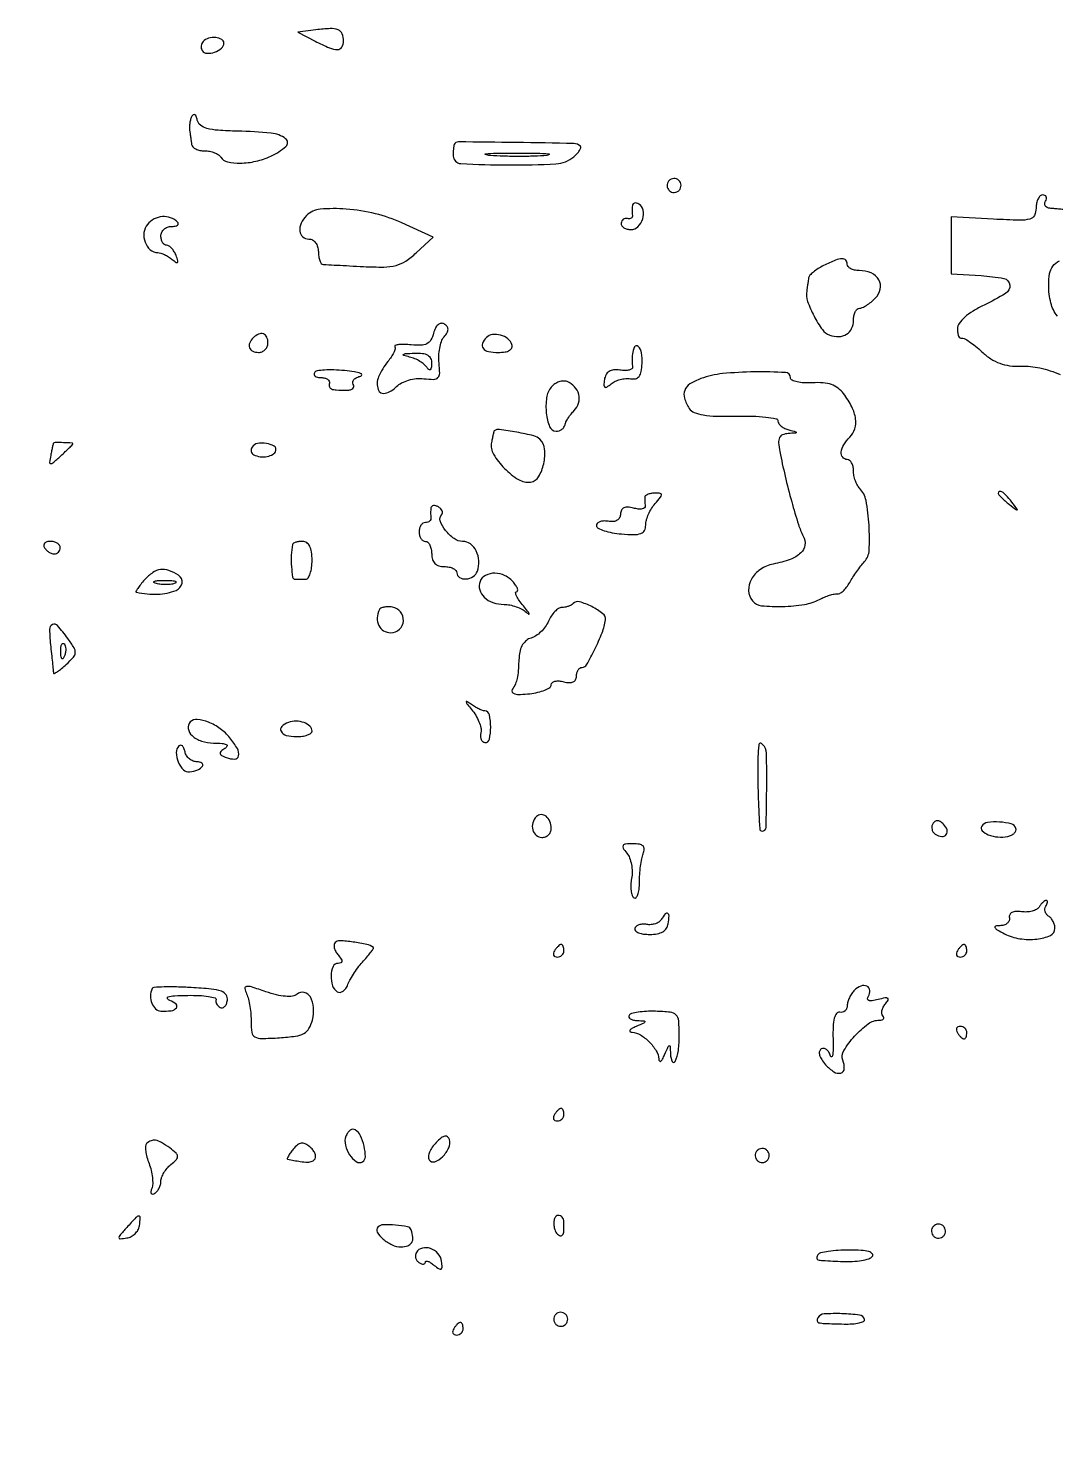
# Model space of a CAD drawing. Extents: x 0 to 5034, y 0 to 2560.
# Drawn here: x 2348.9 to 2512.1, y -0.1 to 224.5 of the extents above; entities that cross this region are included whole.
import ezdxf

# ---------------------------------------------------------------- set-up
doc = ezdxf.new("R2010")
doc.units = 0

msp = doc.modelspace()

# ---------------------------------------------------------------- linework, layer by layer
for points in [[(2033.325134, 261.316347, -0.000063), (2297.5, 260.550923, -0.001268)], [(2513.330449, 195.694598, 0.000075), (2512.556101, 195.763631, 0.000075), (2511.799862, 195.830821, 0.000143), (2511.190983, 195.88465, -0.085442), (2510.737853, 196.004398, -0.147893), (2510.448037, 196.259866, -0.165695), (2510.367402, 196.610174, -0.113334), (2510.5, 197, 0.082592), (2510.656512, 197.3821, 0.161196), (2510.6254, 197.70625, 0.182303), (2510.413961, 197.921712, 0.108972), (2510.059017, 198, 0.189917), (2509.654623, 197.84065, 0.088586), (2509.311086, 197.382464, 0.068403), (2509.078066, 196.702281, 0.048403), (2509, 195.897749, -0.118412), (2508.725305, 194.754102, -0.214625), (2507.989179, 194.163063, -0.070548), (2506.38855, 193.981725, -0.006022), (2502.25, 194.147749), (2495.5, 194.5), (2495.5, 190), (2495.5, 185.5), (2500.25, 185.195209, -0.031193), (2503.877801, 184.734032, -0.331274), (2504.825122, 183.701103, -0.288661), (2504.155977, 182.349302, -0.026925), (2500.732488, 180.5, 0.026309), (2498.979934, 179.556092, 0.044625), (2497.640355, 178.567357, 0.056356), (2496.774456, 177.605942, 0.156402), (2496.5, 176.75, 0.036842), (2496.548178, 176.097031, 0.068222), (2496.696647, 175.5875, 0.111216), (2496.914959, 175.29507, 0.272832), (2497.169436, 175.25, -0.217981), (2497.56591, 175.221469, -0.021959), (2498.396573, 174.71789, -0.024355), (2499.374396, 173.993492, -0.016973), (2500.406863, 173.087497, 0.042565), (2501.794971, 171.989773, 0.057855), (2503.218746, 171.269316, 0.057225), (2504.782014, 170.889166, 0.040472), (2506.588617, 170.81085, -0.064482), (2509.590426, 170.536297, -0.044941), (2512.834128, 169.497914, -0.045726)], [(2512.377061, 178.767809, -0.109709), (2511.344397, 180.848063, -0.060631), (2511, 183.67771, -0.041328), (2511.152631, 185.521115, -0.12326), (2511.654242, 186.673637, -0.104414), (2512.694601, 187.562327, -0.025108)]]:
    msp.add_lwpolyline(points, format="xyb")
for points in [[(2376.693853, 222.36052, 0.096382), (2376.487617, 222.054641, 0.077371), (2376.390517, 221.668938, 0.075821), (2376.414476, 221.264427, 0.085976), (2376.559212, 220.904194, 0.251406), (2377.292238, 220.479983, 0.092338), (2378.51342, 220.667218, 0.089221), (2379.616217, 221.290262, 0.223243), (2380, 222.106989, 0.274485), (2379.65045, 222.695752, 0.106073), (2378.704307, 222.975921, 0.086873), (2377.558862, 222.864723, 0.129546)], [(2394.624437, 224.207168), (2391.748875, 223.842923), (2394.488744, 222.421461, 0.017414), (2396.762747, 221.340459, 0.103683), (2398.04331, 221.077808, 0.261512), (2398.72853, 221.466412, 0.136675), (2399, 222.440983, 0.10118), (2398.7706, 223.563, 0.198498), (2398.130771, 224.190346, 0.107358), (2396.900281, 224.40125, 0.020465)], [(2374.911673, 210.5, 0.053933), (2374.71786, 210.026424, 0.031438), (2374.585079, 209.426562, 0.031115), (2374.526942, 208.801739, 0.045358), (2374.560134, 208.25, -0.001731), (2374.641957, 207.69846, -0.001195), (2374.730946, 207.073438, -0.001204), (2374.813631, 206.472027, -0.002466), (2374.875, 206, 0.172424), (2375.067258, 205.617586, 0.078327), (2375.533445, 205.29375, 0.063759), (2376.189114, 205.073958, 0.049064), (2376.940983, 205, -0.046881), (2377.729296, 204.925923, -0.046318), (2378.49335, 204.70625, -0.050262), (2379.123976, 204.383556, -0.111412), (2379.5, 204, 0.202926), (2380.567699, 203.242896, 0.059212), (2382.615307, 203.041368, 0.052269), (2385.070223, 203.348904, 0.049655), (2387.452947, 204.160515, 0.071813), (2389.850039, 205.700045, 0.478485), (2389.80574, 206.927743, 0.138191), (2387.506346, 207.813016, 0.017569), (2382.155734, 208.122278, -0.011515), (2379.084866, 208.262498, -0.050064), (2377.290992, 208.568034, -0.09932), (2376.262467, 209.086274, -0.179391), (2375.7749, 209.879621, 0.042143), (2375.614505, 210.436794, 0.146821), (2375.388576, 210.730264, 0.297789), (2375.143718, 210.741117, 0.13583)], [(2416.589249, 206, 0.065715), (2416.508666, 205.721396, 0.0167), (2416.453648, 205.252983, 0.016735), (2416.426402, 204.709123, 0.016233), (2416.435134, 204.159091, 0.385239), (2417.617665, 202.972705, 0.011493), (2425.220836, 202.755149, 0.015277), (2432.737312, 202.94258, 0.160672), (2435.562164, 204.051592, 0.030199), (2436.100065, 204.555826, 0.048967), (2436.48373, 205.050728, 0.065164), (2436.675215, 205.466652, 0.278565), (2436.61245, 205.720883, 0.193665), (2435.573099, 206.163753, 0.001568), (2426.468606, 206.31922, 0.001199), (2417.24691, 206.425659, 0.300358)], [(2431.280173, 204.269269, -0.014578), (2429.320819, 204.14967, -0.007799), (2426.895745, 204.110349, -0.007758), (2424.417397, 204.147278, -0.012009), (2422.280173, 204.263728, -0.052772), (2421.53509, 204.402311, -0.826233), (2421.547926, 204.530747, -0.018965), (2423.276628, 204.621056, -0.003413), (2426.5, 204.645045, -0.003584), (2429.731847, 204.623869, -0.016184), (2431.616676, 204.536946, -0.702197), (2431.652585, 204.406153, -0.131812)], [(2450.552786, 200.08541, 0.099038), (2450.401684, 199.679226, 0.097945), (2450.417584, 199.244476, 0.097945), (2450.597789, 198.848514, 0.099038), (2450.91459, 198.552786, 0.099038), (2451.320774, 198.401684, 0.097945), (2451.755524, 198.417584, 0.097945), (2452.151486, 198.597789, 0.099038), (2452.447214, 198.91459, 0.099038), (2452.598316, 199.320774, 0.097945), (2452.582416, 199.755524, 0.097945), (2452.402211, 200.151486, 0.099038), (2452.08541, 200.447214, 0.099038), (2451.679226, 200.598316, 0.097945), (2451.244476, 200.582416, 0.097945), (2450.848514, 200.402211, 0.099038)], [(2393.116667, 194.716667, 0.086077), (2392.261768, 193.502998, 0.137026), (2392.048844, 192.259472, 0.192683), (2392.520449, 191.361242, 0.178515), (2393.5, 191, -0.130775), (2394.075754, 190.846791, -0.10214), (2394.5625, 190.416667, -0.08892), (2394.888136, 189.769411, -0.072314), (2395, 189, 0.035613), (2395.054809, 188.23147, 0.052696), (2395.220313, 187.576989, 0.067402), (2395.462268, 187.120714, 0.229123), (2395.75, 186.964218, -0.001107), (2396.264133, 186.938548, -0.000055), (2397.94994, 186.850453, -0.000089), (2399.953239, 186.745187, -0.000064), (2402.185965, 186.62718, 0.015623), (2405.386475, 186.557751, 0.0614), (2407.339359, 186.817438, 0.081569), (2408.878477, 187.500386, 0.041841), (2410.545409, 188.804913), (2413.218887, 191.283901), (2408.269439, 193.558617, 0.048272), (2404.073615, 195.016129, 0.040419), (2399.416908, 195.753632, 0.040728), (2395.297138, 195.73248, 0.176513)], [(2444.881579, 196.309017, 0.022289), (2444.844744, 195.944741, 0.014052), (2444.83273, 195.517336, 0.014106), (2444.844631, 195.095576, 0.025051), (2444.881579, 194.75, -0.12901), (2444.854957, 194.484671, -0.162681), (2444.700839, 194.29375, -0.133789), (2444.435117, 194.210642, -0.077171), (2444.1, 194.25, 0.11039), (2443.749164, 194.267928, 0.119228), (2443.435, 194.132812, 0.113761), (2443.206961, 193.862485, 0.093907), (2443.1, 193.5, 0.168696), (2443.191038, 193.119049, 0.108012), (2443.515435, 192.79375, 0.084061), (2444.029171, 192.574199, 0.059104), (2444.654671, 192.5, 0.197179), (2445.770248, 192.957733, 0.123534), (2446.513587, 194.180419, 0.126021), (2446.583739, 195.590598, 0.206932), (2445.910933, 196.555046, 0.072163), (2445.553783, 196.710062, 0.125664), (2445.2328, 196.715008, 0.160215), (2444.999675, 196.571325, 0.139745)], [(2367.851677, 193.321282, 0.145951), (2367.296157, 192.017791, 0.116856), (2367.479128, 190.495805, 0.125247), (2368.304583, 189.293112, 0.179978), (2369.5, 188.837743, -0.076437), (2369.972944, 188.761228, -0.031243), (2370.580162, 188.521903, -0.030007), (2371.212071, 188.178409, -0.033719), (2371.772892, 187.77352, 0.017988), (2372.4062, 187.285294, 0.353457), (2372.635541, 187.298777, 0.292889), (2372.701311, 187.543323, 0.014826), (2372.415903, 188.358556, 0.0442), (2372.108853, 188.986565, 0.05126), (2371.708728, 189.517826, 0.058677), (2371.280616, 189.882557, 0.148172), (2370.893011, 190, -0.164455), (2370.552359, 190.115158, -0.095748), (2370.262322, 190.440625, -0.076852), (2370.066322, 190.926285, -0.057609), (2370, 191.5, -0.110331), (2370.127828, 192.072242, -0.09994), (2370.489583, 192.559375, -0.094932), (2371.030326, 192.886104, -0.088788), (2371.666667, 193, 0.040239), (2372.260011, 193.047829, 0.115697), (2372.639414, 193.204336, 0.251597), (2372.75193, 193.433608, 0.189381), (2372.637722, 193.695611, 0.112636), (2371.542351, 194.383989, 0.104073), (2370.223766, 194.5555, 0.100972), (2368.915319, 194.18022, 0.099702)], [(2475.25, 186.779505, 0.026227), (2474.379488, 186.30189, 0.032193), (2473.624219, 185.764269, 0.03386), (2473.066344, 185.243847, 0.152653), (2472.875, 184.847186, -0.000421), (2472.813834, 184.435037, -0.000178), (2472.731033, 183.881673, -0.000176), (2472.64216, 183.290582, -0.00023), (2472.560433, 182.75, 0.122663), (2472.714912, 181.104421, 0.036088), (2473.732899, 178.76129, 0.035043), (2475.054265, 176.615995, 0.154535), (2476.22896, 175.737654, 0.092127), (2477.667646, 175.517774, 0.132999), (2478.891956, 175.891835, 0.142223), (2479.705929, 176.806383, 0.111642), (2480, 178.106989, -0.047084), (2480.068377, 178.831505, -0.067061), (2480.272768, 179.443928, -0.087204), (2480.573905, 179.856938, -0.194088), (2480.928571, 180, 0.111643), (2481.391877, 180.104755, 0.030022), (2482.056122, 180.471747, 0.02885), (2482.780073, 180.991282, 0.026318), (2483.463089, 181.605946, 0.142374), (2484.258647, 183.053419, 0.190133), (2484.027779, 184.520577, 0.160505), (2482.786456, 185.610713, 0.100928), (2480.877555, 186, -0.05129), (2480.159146, 186.073889, -0.071223), (2479.551532, 186.29375, -0.091278), (2479.143082, 186.618307, -0.181272), (2479, 187, 0.175838), (2478.768663, 187.637473, 0.237651), (2478.214779, 187.876836, 0.083786), (2477.155992, 187.63349, 0.014071)], [(2413.299992, 176.039169, -0.066086), (2412.869104, 174.9842, -0.143148), (2412.243942, 174.381997, -0.11362), (2411.287732, 174.131653, -0.033588), (2409.76543, 174.188553, 0.017593), (2408.650343, 174.265984, 0.035654), (2407.771815, 174.233348, 0.05626), (2407.224111, 174.110404, 0.474047), (2407.14813, 173.903695, -0.205735), (2407.191896, 173.561723, -0.040179), (2406.968888, 172.967147, -0.036676), (2406.575724, 172.268313, -0.026741), (2406.043831, 171.552813, 0.073154), (2404.569273, 169.129714, 0.185229), (2404.499672, 167.102748, 0.397781), (2405.629305, 166.512306, 0.128156), (2407.419501, 167.562358, -0.07775), (2408.233739, 168.156293, -0.048052), (2409.336755, 168.595563, -0.046186), (2410.563176, 168.832264, -0.05374), (2411.750121, 168.82155, 0.027005), (2413.329207, 168.722876, 0.204285), (2414.003672, 169.003763, 0.199419), (2414.277206, 169.689633, 0.025624), (2414.171496, 171.302946, -0.040236), (2414.128975, 172.475762, -0.036372), (2414.270565, 173.681446, -0.038295), (2414.560453, 174.744739, -0.087726), (2414.970055, 175.463918, 0.040317), (2415.448814, 176.145814, 0.132282), (2415.593562, 176.671888, 0.174439), (2415.438189, 177.111213, 0.083162), (2414.98125, 177.511588, 0.173014), (2414.497391, 177.615193, 0.147959), (2414.020248, 177.398967, 0.099249), (2413.602798, 176.854004, 0.050053)], [(2384.666667, 175.333333, 0.091649), (2384.095775, 174.503522, 0.193059), (2384.066255, 173.735179, 0.206496), (2384.569797, 173.19498, 0.103678), (2385.5, 173, 0.099038), (2386.072457, 173.114514, 0.097945), (2386.559375, 173.440625, 0.097945), (2386.885486, 173.927543, 0.099038), (2387, 174.5, 0.103678), (2386.80502, 175.430203, 0.206496), (2386.264821, 175.933745, 0.193059), (2385.496478, 175.904225, 0.091649)], [(2421.701236, 175.367903, 0.097252), (2421.063501, 174.418517, 0.273852), (2421.168527, 173.656637, 0.179207), (2422.00442, 173.15038, 0.047514), (2423.583333, 173, 0.036689), (2424.64771, 173.078206, 0.094403), (2425.373133, 173.33069, 0.163078), (2425.729924, 173.733977, 0.182591), (2425.750467, 174.25, 0.150724), (2425.102725, 175.156149, 0.095696), (2423.931134, 175.736875, 0.098008), (2422.652882, 175.831607, 0.167537)], [(2444.881579, 172.75, 0.014713), (2444.846517, 172.211606, 0.011588), (2444.839254, 171.627305, 0.011757), (2444.857881, 171.083764, 0.028198), (2444.903786, 170.68338, -0.284401), (2444.788186, 170.396982, -0.098121), (2444.366153, 170.199649, -0.062297), (2443.697251, 170.120807, -0.034485), (2442.87607, 170.18338, 0.056706), (2441.897025, 170.21443, 0.11704), (2441.173001, 169.978823, 0.133672), (2440.692214, 169.470332, 0.085528), (2440.434156, 168.694193, 0.023544), (2440.341255, 167.79781, 0.270212), (2440.496155, 167.494094, 0.297465), (2440.821328, 167.496341, 0.026895), (2441.506104, 168.005066, -0.064967), (2442.147339, 168.409748, -0.044043), (2442.961192, 168.702403, -0.044051), (2443.813492, 168.847935, -0.065101), (2444.570142, 168.810873, 0.101636), (2445.375854, 168.829904, 0.175219), (2445.932853, 169.18937, 0.116744), (2446.273784, 169.956233, 0.033891), (2446.427353, 171.25, 0.054485), (2446.328828, 172.933052, 0.159608), (2445.795046, 173.94871, 0.492693), (2445.229545, 173.866017, 0.104268)], [(2412.984687, 171.25, -0.027028), (2412.940541, 170.547871, -0.194031), (2412.78089, 170.255726, -0.374523), (2412.547645, 170.262572, -0.062581), (2412.234687, 170.634318, 0.078969), (2411.811344, 171.105129, 0.035575), (2411.128314, 171.582211, 0.034086), (2410.319559, 171.99348, 0.039387), (2409.5, 172.268316, -0.012082), (2408.540397, 172.532853, -0.599795), (2408.509727, 172.686437, -0.157827), (2408.824996, 172.810277, -0.004766), (2410.25, 172.883999, -0.035092), (2411.549181, 172.847614, -0.110555), (2412.372195, 172.576364, -0.160284), (2412.827332, 172.051478, -0.101656)], [(2394.366229, 169.783555, 0.193766), (2394.315113, 169.48717, 0.184252), (2394.48218, 169.230169, 0.108211), (2394.877778, 169.056167, 0.04974), (2395.440983, 169, -0.05711), (2396.019265, 168.933733, -0.093804), (2396.468601, 168.735625, -0.131107), (2396.719809, 168.442032, -0.181447), (2396.75, 168.1, 0.14051), (2396.754607, 167.541271, 0.231539), (2397.067442, 167.200372, 0.082899), (2397.845366, 167.036335, 0.0106), (2399.559017, 167, 0.060173), (2400.114845, 167.067134, 0.128661), (2400.492265, 167.271518, 0.191448), (2400.634699, 167.573874, 0.155102), (2400.546774, 167.924318, -0.183588), (2400.472955, 168.307236, -0.141451), (2400.660981, 168.692804, -0.097981), (2401.105003, 169.023879, -0.056433), (2401.737757, 169.242462, 0.375569), (2401.882723, 169.440292, 0.298717), (2401.711945, 169.657316, 0.042146), (2400.731934, 169.896401, 0.011961), (2399.175246, 170.101699, 0.017835), (2397.483308, 170.222941, 0.025488), (2395.978637, 170.200226, 0.023567), (2394.787434, 170.064822, 0.217567)], [(2432.000856, 167.501031, 0.138961), (2431.25056, 165.805319, 0.061833), (2431.208874, 163.340273, 0.0675), (2431.738801, 161.187803, 0.30786), (2432.75, 160.5, 0.076101), (2433.241061, 160.575176, 0.076878), (2433.685268, 160.79375, 0.082859), (2434.015736, 161.118107, 0.113656), (2434.178571, 161.5, -0.071531), (2434.334871, 161.972399, -0.02667), (2434.680376, 162.581938, -0.025774), (2435.133428, 163.21583, -0.02834), (2435.636082, 163.778939, 0.126633), (2436.338108, 164.96762, 0.132095), (2436.363783, 166.327469, 0.127503), (2435.698623, 167.55252, 0.113819), (2434.495794, 168.36324, 0.105354), (2433.894293, 168.458135, 0.069932), (2433.206209, 168.323591, 0.065813), (2432.539624, 167.989861, 0.070734)], [(2455.75, 168.837719, 0.053917), (2454.0223, 167.986229, 0.16025), (2453.19514, 166.978613, 0.171506), (2453.15768, 165.724239, 0.063737), (2453.91566, 164.102225, 0.15956), (2454.689711, 163.463518, 0.053137), (2456.125136, 163.070484, 0.035159), (2458.271466, 162.875068, 0.012003), (2461.400347, 162.886014, -0.013373), (2463.954055, 162.887954, -0.022877), (2466.079431, 162.735235, -0.019501), (2467.693177, 162.480644, -0.358053), (2468, 162.107113, 0.155594), (2468.127959, 161.705872, 0.068221), (2468.514062, 161.294446, 0.058065), (2469.080525, 160.935418, 0.048362), (2469.75, 160.689326, -0.002993), (2470.844803, 160.396212, -0.393238), (2470.912011, 160.287543, -0.337597), (2470.807718, 160.195294, -0.002714), (2469.636501, 160.116001, 0.077588), (2468.739083, 159.918114, 0.19301), (2468.257343, 159.466411, 0.129055), (2468.111166, 158.661032, 0.028091), (2468.300397, 157.25, 0.011111), (2469.132752, 153.377158, 0.0092), (2470.186026, 149.291779, 0.008118), (2471.25306, 145.675946, 0.046626), (2472.023431, 143.835278, -0.157727), (2472.278642, 142.405896, -0.173321), (2471.631626, 141.161341, -0.102084), (2469.959521, 140.148367, -0.03597), (2467.243268, 139.398654, 0.099994), (2465.201714, 138.543379, 0.116163), (2463.779479, 136.996556, 0.13734), (2463.336966, 135.181987, 0.16616), (2463.956234, 133.552036, 0.198363), (2465.389448, 132.793537, 0.029481), (2468.724606, 132.672848, 0.03344), (2472.207191, 132.985824, 0.083925), (2474.616673, 133.79485, -0.023411), (2475.403088, 134.169492, -0.024585), (2476.208508, 134.462227, -0.025205), (2476.924415, 134.644306, -0.091996), (2477.391014, 134.651388, 0.175888), (2477.809979, 134.727591, 0.051657), (2478.346057, 135.119565, 0.044932), (2478.900992, 135.719541, 0.035322), (2479.391014, 136.457768, -0.014765), (2479.904158, 137.304358, -0.010259), (2480.531004, 138.230598, -0.010357), (2481.169936, 139.095608, -0.020958), (2481.714531, 139.743728, 0.174288), (2482.485917, 141.590751, 0.028106), (2482.463382, 145.552771, 0.028933), (2481.988387, 149.500848, 0.153134), (2480.991757, 151.408243, -0.072418), (2480.611522, 151.918072, -0.038742), (2480.291329, 152.637421, -0.037585), (2480.073014, 153.438057, -0.047804), (2480, 154.2, 0.053595), (2479.925973, 154.888633, 0.073362), (2479.70625, 155.47125, 0.093122), (2479.381591, 155.862375, 0.17482), (2479, 156, -0.229305), (2478.27979, 156.348626, -0.198626), (2478.048296, 157.162813, -0.109119), (2478.455484, 158.341932, -0.058946), (2479.410981, 159.553838, 0.122573), (2480.205776, 160.875353, 0.110225), (2480.330437, 162.470837, 0.082883), (2479.738624, 164.33778, 0.041212), (2478.427457, 166.453765, 0.071015), (2477.558182, 167.334392, 0.078932), (2476.506348, 167.898886, 0.066417), (2475.183474, 168.170326, 0.03426), (2473.490761, 168.172439, -0.02788), (2472.153042, 168.157055, -0.045034), (2471.025411, 168.309359, -0.057753), (2470.237757, 168.587661, -0.286412), (2470, 168.968674, 0.400635), (2469.19777, 169.809171, 0.013943), (2464.259103, 169.901512, 0.022505), (2459.205024, 169.627351, 0.062828)], [(2422.923489, 160.557309, 0.176604), (2422.885998, 160.499875, 0.001599), (2422.769427, 159.99175, 0.005208), (2422.642512, 159.401795, 0.003311), (2422.506465, 158.712478, 0.182605), (2422.834984, 156.832427, 0.06119), (2424.565417, 154.586373, 0.061055), (2426.799366, 152.815931, 0.174421), (2428.712478, 152.422476, 0.225618), (2429.982072, 153.265825, 0.081931), (2430.798873, 155.327841, 0.078317), (2430.931567, 157.639284, 0.173312), (2430.186031, 159.213969, 0.138451), (2429.215961, 159.756898, 0.013049), (2426.520643, 160.328558, 0.010968), (2423.769967, 160.775187, 0.198006)], [(2352.923489, 158.583333, 0.130461), (2352.885122, 158.510226, 0.00159), (2352.767321, 157.985041, 0.004607), (2352.638083, 157.373478, 0.002982), (2352.499294, 156.663615, 0.013514), (2352.316474, 155.531399, 0.435721), (2352.475838, 155.337824, 0.196426), (2352.82028, 155.454927, 0.004983), (2354.075805, 156.568603, 0.004762), (2354.813321, 157.248934, 0.007405), (2355.434768, 157.850836, 0.002905), (2355.953522, 158.374433, 0.196196), (2356, 158.488321, 0.400826), (2355.882633, 158.611205, 0.003762), (2354.519567, 158.66357, 0.004798), (2353.175168, 158.692179, 0.213072)], [(2384.487659, 157.980032, 0.086456), (2384.347192, 157.629461, 0.102024), (2384.345313, 157.272696, 0.11056), (2384.481778, 156.965717, 0.11748), (2384.733688, 156.754232, 0.085984), (2385.764165, 156.443417, 0.076224), (2386.8851, 156.477903, 0.087776), (2387.803236, 156.82141, 0.194412), (2388.25, 157.404671, 0.34024), (2387.96037, 158.116771, 0.094491), (2386.74709, 158.546191, 0.079865), (2385.313066, 158.535234, 0.215807)], [(2446.881579, 150.083333, 0.040226), (2446.847228, 149.798154, 0.017154), (2446.845241, 149.41351, 0.016843), (2446.871188, 149.00104, 0.021231), (2446.924169, 148.622231, -0.27467), (2446.817158, 148.333301, -0.125488), (2446.437872, 148.159213, -0.072311), (2445.814494, 148.136598, -0.036934), (2445.04259, 148.278612, 0.045566), (2444.137069, 148.429122, 0.126406), (2443.50667, 148.315814, 0.177224), (2443.135181, 147.948223, 0.110412), (2443, 147.343522, -0.120696), (2442.858609, 146.766324, -0.139925), (2442.470656, 146.356922, -0.112522), (2441.849668, 146.157904, -0.061267), (2441.045448, 146.187142, 0.047931), (2440.303314, 146.233907, 0.080123), (2439.690777, 146.114348, 0.117366), (2439.300897, 145.855369, 0.212666), (2439.178494, 145.5, 0.25589), (2439.450436, 145.09244, 0.039594), (2440.376277, 144.69858, 0.035915), (2441.64522, 144.372846, 0.023976), (2443.133046, 144.176016, 0.016842), (2445.164428, 144.074553, 0.092371), (2446.242482, 144.257384, 0.188681), (2446.795331, 144.747371, 0.11871), (2447, 145.597275, -0.068135), (2447.10796, 146.385844, -0.035916), (2447.441846, 147.318088, -0.034939), (2447.928392, 148.240082, -0.045067), (2448.504156, 149.004593, 0.010067), (2449.365161, 149.995374, 0.175597), (2449.508313, 150.39042, 0.375958), (2449.313369, 150.613037, 0.033101), (2448.504156, 150.666667, 0.036581), (2447.919636, 150.623844, 0.049757), (2447.40706, 150.495313, 0.060048), (2447.032598, 150.307414, 0.198935)], [(2503, 150.622445, 0.184603), (2503.08115, 150.410139, 0.013803), (2503.514062, 149.952641, 0.017649), (2504.079598, 149.425681, 0.012436), (2504.75, 148.872445, 0.001576), (2505.879507, 147.99236, 0.377591), (2506, 148, 0.377591), (2506.00764, 148.120493, 0.001576), (2505.127555, 149.25, 0.017685), (2504.23668, 150.306759, 0.065617), (2503.573889, 150.869516, 0.241985), (2503.193395, 150.90695, 0.307699)], [(2412.881579, 148.309017, 0.022289), (2412.844744, 147.944741, 0.014052), (2412.83273, 147.517336, 0.014106), (2412.844631, 147.095576, 0.025051), (2412.881579, 146.75, -0.137085), (2412.848335, 146.464378, -0.119953), (2412.671464, 146.220313, -0.101574), (2412.373191, 146.056406, -0.075146), (2412, 146, 0.148195), (2411.618646, 145.884432, 0.098894), (2411.29375, 145.559375, 0.082425), (2411.074694, 145.073457, 0.064853), (2411, 144.5, 0.064853), (2411.074694, 143.926543, 0.082425), (2411.29375, 143.440625, 0.098894), (2411.618646, 143.115568, 0.148195), (2412, 143, -0.191087), (2412.381882, 142.848523, -0.088204), (2412.70625, 142.4125, -0.068025), (2412.926307, 141.765418, -0.048028), (2413, 141, 0.072254), (2413.126841, 140.126841, 0.124864), (2413.5, 139.5, 0.124864), (2414.126841, 139.126841, 0.072254), (2415, 139, -0.048028), (2415.765418, 138.926307, -0.068025), (2416.4125, 138.70625, -0.088204), (2416.848523, 138.381882, -0.191087), (2417, 138, 0.265283), (2417.419604, 137.264798, 0.153753), (2418.439918, 137.02758, 0.121969), (2419.591962, 137.408613, 0.172705), (2420.25391, 138.25, 0.093729), (2420.483257, 139.9056, 0.102277), (2420.07711, 141.475848, 0.118722), (2419.150642, 142.590897, 0.16168), (2417.918552, 143, -0.156661), (2416.551339, 143.439157, -0.072276), (2415.189663, 144.748723, -0.080651), (2414.370339, 146.249738, -0.288663), (2414.601715, 147.268382, 0.179254), (2414.718693, 147.523005, 0.125247), (2414.663685, 147.837272, 0.091429), (2414.43546, 148.167438, 0.057575), (2414.066531, 148.458881, 0.060135), (2413.649533, 148.651869, 0.110226), (2413.278507, 148.686759, 0.158351), (2413.013694, 148.562123, 0.169459)], [(2351.5, 142, 0.06081), (2351.806203, 141.617485, 0.051032), (2352.2129, 141.29375, 0.053229), (2352.653442, 141.073302, 0.089642), (2353.059017, 141, 0.105429), (2353.418051, 141.076556, 0.099231), (2353.723586, 141.29375, 0.096318), (2353.928382, 141.618268, 0.092995), (2354, 142, 0.153634), (2353.879982, 142.381379, 0.097988), (2353.542039, 142.70625, 0.080552), (2353.037096, 142.925455, 0.062283), (2352.440983, 143, 0.066118), (2351.889346, 142.926733, 0.138808), (2351.521475, 142.70625, 0.191142), (2351.392057, 142.379648, 0.139169)], [(2390.9, 142.5, 0.039004), (2390.699774, 140.831419, 0.028522), (2390.72884, 138.964854, 0.021413), (2390.918949, 137.325066, 0.36859), (2391.3, 137), (2392.088125, 137), (2393, 137, 0.254951), (2393.384262, 137.209557, 0.06271), (2393.70625, 137.88125, 0.048861), (2393.927234, 138.850749, 0.031626), (2394, 140, 0.033607), (2393.911037, 141.322075, 0.082504), (2393.625, 142.25, 0.12651), (2393.148955, 142.797909, 0.152103), (2392.5, 143, 0.031399), (2391.918283, 142.963434, 0.044362), (2391.41125, 142.853125, 0.052531), (2391.039753, 142.692609, 0.218528)], [(2367.41114, 136.901811, 0.013027), (2366.779538, 136.166259, 0.024385), (2366.314568, 135.534792, 0.026153), (2366.030443, 135.053896, 0.499869), (2366.095012, 134.918758, 0.05617), (2369.523373, 134.624042, 0.089799), (2372.392701, 135.222385, 0.253843), (2373.344511, 136.378188, 0.310516), (2372.798558, 137.632852, 0.053584), (2371.229547, 138.393, 0.120315), (2369.9221, 138.530271, 0.121083), (2368.703884, 138.049534, 0.054648)], [(2420.685134, 136.621855, 0.162239), (2420.626877, 135.320383, 0.134402), (2421.348549, 134.127688, 0.108695), (2422.736149, 133.290418, 0.081775), (2424.5, 133, -0.050232), (2425.408297, 132.908519, -0.035053), (2426.401268, 132.632812, -0.035461), (2427.325789, 132.229, -0.059547), (2428.023466, 131.75, 0.039767), (2428.405028, 131.46525, 0.744315), (2428.476994, 131.528125, 0.060007), (2428.22973, 131.934275, 0.007227), (2427.568479, 132.75, -0.019229), (2426.901676, 133.614169, -0.040935), (2426.470191, 134.339063, -0.075366), (2426.317442, 134.824867, -0.460131), (2426.467457, 135, 0.326309), (2426.649751, 135.133145, 0.154009), (2426.650832, 135.440625, 0.068547), (2426.424056, 135.923608, 0.029225), (2426, 136.5, 0.106316), (2424.662864, 137.551184, 0.10829), (2423.020718, 137.950716, 0.127564), (2421.560746, 137.607588, 0.181917)], [(2372.269032, 136.344063, -0.06278), (2371.671085, 136.185595, -0.030339), (2370.880008, 136.127736, -0.029507), (2370.036634, 136.167106, -0.037336), (2369.269032, 136.307009, -0.087174), (2368.883358, 136.48334, -0.597527), (2368.900903, 136.643467, -0.080377), (2369.431793, 136.764444, -0.012823), (2370.5, 136.805051, -0.014395), (2371.580113, 136.787295, -0.052471), (2372.257153, 136.684921, -0.333666), (2372.386009, 136.52287, -0.31318)], [(2404.689105, 132.160933, 0.098701), (2404.351069, 130.851868, 0.129543), (2404.597405, 129.647237, 0.144708), (2405.372331, 128.810026, 0.134959), (2406.5, 128.5, 0.191455), (2407.879002, 129.048126, 0.190181), (2408.510328, 130.395225, 0.187739), (2408.054643, 131.823826, 0.18847), (2406.753971, 132.565604, 0.037204), (2406.062215, 132.615048, 0.047663), (2405.427179, 132.55244, 0.05567), (2404.93331, 132.397093, 0.178187)], [(2435.465977, 133.132644, -0.073313), (2435.139514, 132.890068, -0.038661), (2434.676464, 132.685839, -0.037443), (2434.159774, 132.546588, -0.047135), (2433.666667, 132.5, 0.146655), (2433.150869, 132.345386, 0.054329), (2432.560524, 131.857143, 0.047943), (2431.993151, 131.148907, 0.041517), (2431.539374, 130.311551, -0.053475), (2431.039584, 129.439614, -0.043875), (2430.335303, 128.628505, -0.04561), (2429.544697, 127.99318, -0.082686), (2428.789374, 127.655171, 0.105767), (2428.048444, 127.282035, 0.083873), (2427.45182, 126.610188, 0.07322), (2427.04885, 125.689667, 0.054628), (2426.875, 124.59362, -0.00612), (2426.742985, 122.410539, -0.033222), (2426.578692, 121.236701, -0.054233), (2426.298235, 120.372605, -0.036504), (2425.804833, 119.45899, 0.294812), (2425.806916, 119.060821, 0.193499), (2426.195328, 118.789404, 0.067429), (2427.117092, 118.703447, 0.018639), (2428.570146, 118.818396, 0.027325), (2429.884049, 119.045092, 0.041012), (2430.99248, 119.397062, 0.04824), (2431.776342, 119.810998, 0.252292), (2432, 120.226037, -0.221757), (2432.159253, 120.56745, -0.1156), (2432.5875, 120.783756, -0.077694), (2433.233922, 120.837181, -0.045823), (2434, 120.710251, 0.047946), (2434.863891, 120.570873, 0.120594), (2435.487449, 120.681695, 0.169691), (2435.861786, 121.031896, 0.121219), (2436, 121.59362, -0.060592), (2436.065414, 122.131427, -0.079258), (2436.258112, 122.586876, -0.09727), (2436.543548, 122.891817, -0.157405), (2436.87868, 123, 0.269574), (2437.610343, 123.425388, 0.014509), (2438.917425, 125.884658, 0.022512), (2440.070615, 128.505655, 0.055643), (2440.606226, 130.532899, 0.271485), (2440.208238, 131.520551, 0.04736), (2438.440212, 132.636163, 0.047369), (2436.49455, 133.398838, 0.27254)], [(2352.490192, 126.25, 0.000368), (2352.64555, 124.783858, 0.000525), (2352.785786, 123.482597, 0.000285), (2352.906221, 122.38181, 0.007944), (2352.942384, 122.095012, 0.523538), (2353.069436, 122.031291, 0.024065), (2353.558316, 122.329576, 0.022824), (2354.202674, 122.810933, 0.012081), (2354.958266, 123.462232, 0.025434), (2356.088066, 124.594345, 0.169847), (2356.39125, 125.31741, 0.153657), (2356.193478, 126.110525, 0.019749), (2355.208266, 127.585794, 0.021891), (2353.589712, 129.620113, 0.340218), (2352.76959, 129.785579, 0.294024), (2352.303891, 129.012332, 0.018749)], [(2354.683114, 124.8125, -0.054073), (2354.461564, 124.395823, -0.470617), (2354.279315, 124.37858, -0.168741), (2354.137993, 124.670344, -0.018894), (2354.078947, 125.416667, -0.028489), (2354.089945, 126.112848, -0.077125), (2354.200665, 126.592839, -0.208169), (2354.385309, 126.77538, -0.296942), (2354.604167, 126.729167, -0.126455), (2354.797407, 126.402231, -0.060344), (2354.876576, 125.916927, -0.05415), (2354.839148, 125.359369, -0.051402)], [(2419.316333, 116.330729, -0.039806), (2419.987932, 115.400656, -0.039411), (2420.506195, 114.372885, -0.042288), (2420.810558, 113.401852, -0.106093), (2420.816333, 112.663539, 0.059171), (2420.765753, 112.072493, 0.086387), (2420.871985, 111.562029, 0.11251), (2421.113093, 111.210814, 0.170677), (2421.45, 111.065577, 0.36896), (2422.165524, 111.596106, 0.056524), (2422.381612, 113.501458, 0.054195), (2422.169607, 115.45166, 0.32722), (2421.45, 116.085037, -0.070933), (2420.983311, 116.194754, -0.023416), (2420.338437, 116.48224, -0.022784), (2419.644034, 116.872248, -0.023962), (2419, 117.317804, 0.044801), (2418.565767, 117.59222, 0.667737), (2418.466969, 117.50842, 0.088924), (2418.675308, 117.115477, 0.010018)], [(2374.660508, 114.327175, 0.243404), (2374.325884, 113.274858, 0.168056), (2374.939942, 112.157867, 0.106207), (2376.442536, 111.290481, 0.076911), (2378.356989, 110.984687, -0.015181), (2379.714658, 110.936835, -0.094915), (2380.384093, 110.762435, -0.414269), (2380.48362, 110.482137, -0.141309), (2380.166154, 110.123851, 0.032626), (2379.525235, 109.656348, 0.262141), (2379.400494, 109.327558, 0.239924), (2379.614019, 109.029144, 0.028099), (2380.384129, 108.682837, 0.093386), (2381.73077, 108.437544, 0.360101), (2382.335549, 108.944204, 0.179253), (2382.134258, 110.099, 0.038355), (2380.958796, 111.802558, 0.065792), (2379.426847, 113.25494, 0.061607), (2377.537126, 114.297851, 0.071203), (2375.775967, 114.727094, 0.224223)], [(2390.25, 114.269359, 0.108795), (2389.198921, 113.621517, 0.338387), (2389.082945, 112.849521, 0.205422), (2389.909153, 112.205486, 0.064317), (2391.5, 112, 0.033947), (2392.457587, 112.065089, 0.051882), (2393.265625, 112.262322, 0.06743), (2393.821956, 112.550354, 0.244294), (2394, 112.893011, 0.210241), (2393.665985, 113.652264, 0.097847), (2392.728054, 114.223237, 0.082195), (2391.473051, 114.461659, 0.090078)], [(2372.858762, 110.531807, 0.204112), (2372.437581, 109.4704, 0.091856), (2372.753383, 107.975076, 0.096094), (2373.566832, 106.741398, 0.23995), (2374.561092, 106.406087, 0.054451), (2375.856455, 106.743095, 0.143639), (2376.612883, 107.316516, 0.442157), (2376.520356, 107.78303, 0.136431), (2375.739991, 108, -0.093978), (2375.106961, 108.120042, -0.07957), (2374.519716, 108.466978, -0.079062), (2374.067079, 108.982455, -0.090782), (2373.823324, 109.589711, 0.045837), (2373.653638, 110.153688, 0.103697), (2373.406613, 110.522208, 0.188527), (2373.128776, 110.639982, 0.207556)], [(2464.944444, 110.666667, 0.020294), (2464.782971, 106.874776, 0.010651), (2464.874205, 102.154661, 0.003208), (2465.098988, 97.380126, 0.39864), (2465.5, 97, 0.406096), (2466.101295, 97.584811, 0.004924), (2466.208105, 103.536152, 0.006535), (2466.179013, 109.385426, 0.194227), (2465.611111, 110.722222, 0.060589), (2465.372735, 110.908902, 0.157913), (2465.163194, 110.957986, 0.229655), (2465.015079, 110.870281, 0.126049)], [(2429.63948, 99.306147, 0.128822), (2429.066992, 98.327196, 0.132661), (2429.05672, 97.20489, 0.15216), (2429.59764, 96.335619, 0.179946), (2430.5, 96, 0.095012), (2431.072549, 96.109789, 0.096907), (2431.559375, 96.423289, 0.098834), (2431.885271, 96.891133, 0.103216), (2432, 97.440983, 0.098073), (2431.782775, 98.537796, 0.128462), (2431.169706, 99.350022, 0.172865), (2430.37668, 99.618432, 0.194761)], [(2492.596556, 98.156231, 0.105525), (2492.439393, 97.716563, 0.099247), (2492.470283, 97.240657, 0.096292), (2492.684746, 96.801911, 0.09291), (2493.050219, 96.468963, 0.116221), (2494.032006, 96.141241, 0.258096), (2494.731074, 96.448742, 0.251496), (2494.853466, 97.214666, 0.113251), (2494.296201, 98.103799, 0.053431), (2493.785686, 98.515485, 0.136091), (2493.335356, 98.655459, 0.169261), (2492.940704, 98.531428, 0.094625)], [(2500.363513, 97.779159, 0.34446), (2500.442226, 97.065739, 0.106659), (2501.404931, 96.428193, 0.071893), (2502.933375, 96.072123, 0.072648), (2504.494408, 96.165426, 0.058017), (2505.088329, 96.362671, 0.083593), (2505.543388, 96.676236, 0.108476), (2505.792296, 97.05241, 0.172119), (2505.802821, 97.434527, 0.253484), (2505.062747, 98.139236, 0.050328), (2503.195101, 98.448009, 0.050234), (2501.281226, 98.376955, 0.223549)], [(2443.995231, 93.505746, -0.082694), (2444.435599, 92.7502, -0.044242), (2444.729018, 91.707356, -0.042479), (2444.84521, 90.560185, -0.051274), (2444.751785, 89.481879, 0.034495), (2444.630368, 88.474262, 0.043794), (2444.664622, 87.538139, 0.050012), (2444.833805, 86.795696, 0.175065), (2445.134109, 86.417116, 0.352029), (2445.462628, 86.457858, 0.107842), (2445.745645, 86.913727, 0.05754), (2445.9387, 87.754179, 0.027716), (2446, 88.859196, -0.017731), (2446.044548, 90.115062, -0.015363), (2446.178303, 91.426514, -0.015629), (2446.373238, 92.607272, -0.04291), (2446.606989, 93.418213, 0.07994), (2446.761426, 94.154085, 0.214557), (2446.569672, 94.64069, 0.155503), (2446.012027, 94.91988, 0.03893), (2444.984544, 95, 0.019945), (2443.793366, 94.952464, 0.230509), (2443.401763, 94.721502, 0.29773), (2443.399314, 94.318448, 0.030022)], [(2509.470427, 84.95215, -0.131885), (2509.066328, 84.571928, -0.058014), (2508.37814, 84.299599, -0.051751), (2507.536227, 84.16589, -0.047794), (2506.66141, 84.20215, 0.045534), (2505.789718, 84.24222, 0.104652), (2505.157064, 84.07824, 0.16428), (2504.813078, 83.73259, 0.16516), (2504.75, 83.25, -0.144347), (2504.707284, 82.773026, -0.124196), (2504.4125, 82.362857, -0.101807), (2503.900138, 82.08455, -0.071687), (2503.25, 81.985258, 0.049427), (2502.555724, 81.910547, 0.512068), (2502.456707, 81.687811, 0.133189), (2502.8162, 81.333753, 0.010686), (2504, 80.699905, 0.079507), (2506.413079, 79.922828, 0.064911), (2509.128294, 79.859768, 0.07861), (2511.276586, 80.438894, 0.295851), (2512, 81.554482, 0.067614), (2511.92469, 82.108848, 0.052356), (2511.701458, 82.676527, 0.05344), (2511.372633, 83.171851, 0.081275), (2510.983688, 83.510081, -0.090427), (2510.639411, 83.820631, -0.095498), (2510.434921, 84.22714, -0.099685), (2510.401101, 84.665803, -0.108373), (2510.542705, 85.069098, 0.037551), (2510.728036, 85.426387, 0.080849), (2510.802156, 85.726548, 0.154521), (2510.757652, 85.920217, 0.265568), (2510.618034, 86, 0.145242), (2510.382008, 85.929961, 0.040787), (2510.074674, 85.692194, 0.037465), (2509.755104, 85.353198, 0.031871)], [(2449.470427, 82.95215, -0.110101), (2449.099741, 82.572075, -0.064619), (2448.525015, 82.294786, -0.059818), (2447.844951, 82.156239, -0.062407), (2447.16141, 82.185764, 0.054669), (2446.507373, 82.224128, 0.069654), (2445.914602, 82.110299, 0.084868), (2445.47092, 81.868989, 0.161814), (2445.25, 81.533614, 0.284469), (2445.357375, 81.177251, 0.088866), (2445.855403, 80.874249, 0.058837), (2446.659635, 80.667377, 0.033571), (2447.662009, 80.6, 0.045528), (2448.829029, 80.706484, 0.086843), (2449.709418, 81.033086, 0.110841), (2450.288273, 81.571557, 0.114247), (2450.573525, 82.3, 0.022669), (2450.697389, 83.529577, 0.279975), (2450.484753, 83.927365, 0.37446), (2450.106653, 83.857518, 0.029498)], [(2397.657134, 79.323801, 0.175857), (2397.495895, 78.978843, 0.08114), (2397.532457, 78.477739, 0.065297), (2397.752274, 77.902779, 0.049327), (2398.131121, 77.342009, -0.023048), (2398.625263, 76.687439, -0.152929), (2398.743602, 76.300836, -0.318136), (2398.583144, 76.077254, -0.083263), (2398.122445, 76, 0.298819), (2397.340641, 75.486952, 0.096219), (2397.026697, 74.066075, 0.083156), (2397.253027, 72.463724, 0.179639), (2398.007063, 71.495635, 0.173638), (2398.445069, 71.402402, 0.119851), (2398.921708, 71.588747, 0.089962), (2399.367129, 72.038907, 0.059043), (2399.706574, 72.686618, -0.037665), (2400.09828, 73.518523, -0.017637), (2400.721407, 74.533442, -0.017362), (2401.452879, 75.556708, -0.02329), (2402.188951, 76.427227, 0.010688), (2402.858083, 77.179301, 0.017966), (2403.382753, 77.841821, 0.012371), (2403.76448, 78.389, 0.395069), (2403.73944, 78.53655, 0.110411), (2402.678139, 79.023623, 0.020406), (2400.544909, 79.388761, 0.016091), (2398.384404, 79.59798, 0.215693)], [(2432.5, 78, 0.082592), (2432.343488, 77.6179, 0.161196), (2432.3746, 77.29375, 0.182303), (2432.586039, 77.078288, 0.108972), (2432.940983, 77, 0.093332), (2433.345238, 77.076123, 0.09642), (2433.688914, 77.29375, 0.099167), (2433.918938, 77.618444, 0.105053), (2434, 78, 0.042167), (2433.967655, 78.382849, 0.061769), (2433.870461, 78.70625, 0.081139), (2433.727648, 78.92554, 0.210953), (2433.559017, 79, 0.151918), (2433.34829, 78.934461, 0.038439), (2433.066025, 78.70625, 0.035638), (2432.768994, 78.382774, 0.029505)], [(2496.5, 78, 0.082592), (2496.343488, 77.6179, 0.161196), (2496.3746, 77.29375, 0.182303), (2496.586039, 77.078288, 0.108972), (2496.940983, 77, 0.093332), (2497.345238, 77.076123, 0.09642), (2497.688914, 77.29375, 0.099167), (2497.918938, 77.618444, 0.105053), (2498, 78, 0.042167), (2497.967655, 78.382849, 0.061769), (2497.870461, 78.70625, 0.081139), (2497.727648, 78.92554, 0.210953), (2497.559017, 79, 0.151918), (2497.34829, 78.934461, 0.038439), (2497.066025, 78.70625, 0.035638), (2496.768994, 78.382774, 0.029505)], [(2368.58746, 72, 0.099813), (2368.338999, 70.838994, 0.097587), (2368.556397, 69.662355, 0.113054), (2369.160995, 68.783177, 0.176812), (2370, 68.435134, 0.040373), (2371.630262, 68.496272, 0.187751), (2372.446005, 68.930717, 0.412238), (2372.404088, 69.513716, 0.08615), (2371.433624, 70.102217, -0.153848), (2371.033889, 70.424509, -0.505442), (2371.13116, 70.691783, -0.059325), (2372.143888, 70.862772, -0.008489), (2374.25, 70.929715, -0.0148), (2376.054091, 70.90301, -0.026385), (2377.53125, 70.759041, -0.026996), (2378.593559, 70.539391, -0.433049), (2378.75, 70.25, 0.119775), (2378.722915, 69.925745, 0.082027), (2378.839185, 69.573438, 0.074647), (2379.077679, 69.247346, 0.071471), (2379.404671, 69, 0.180567), (2379.767976, 68.945976, 0.146814), (2380.115432, 69.136339, 0.101276), (2380.39393, 69.564983, 0.057208), (2380.553896, 70.16626, 0.193271), (2380.35061, 71.0112, 0.155804), (2379.59769, 71.576163, 0.060073), (2377.991598, 71.926234, 0.009753), (2374.801552, 72.16626, 0.007968), (2372.487161, 72.258093, 0.012618), (2370.502441, 72.255089, 0.006554), (2368.860506, 72.189613, 0.28432)], [(2383.609785, 71.156625, -0.047171), (2383.896181, 70.325645, -0.019784), (2384.129233, 69.164418, -0.019365), (2384.28212, 67.894065, -0.02383), (2384.32198, 66.700969, 0.039706), (2384.43103, 65.02862, 0.234649), (2384.915941, 64.328042, 0.132811), (2385.960425, 64.072089, 0.0104), (2388.850794, 64.200969, 0.017587), (2391.380152, 64.456101, 0.089761), (2392.71856, 64.891837, 0.140532), (2393.514444, 65.668257, 0.067888), (2394.050954, 67, 0.076371), (2394.242793, 69.014218, 0.120061), (2393.737469, 70.66846, 0.208465), (2392.752469, 71.378083, 0.229784), (2391.617321, 71.102143, -0.144064), (2390.90763, 70.798714, -0.049426), (2389.778533, 70.777147, -0.039811), (2388.34703, 71.007065, -0.023262), (2386.678843, 71.496436, 0.006009), (2384.370064, 72.261153, 0.104908), (2383.587558, 72.338701, 0.431201), (2383.345974, 72.018462, 0.064653)], [(2480.160081, 71.760081, 0.048517), (2479.716063, 71.220385, 0.037729), (2479.340774, 70.558899, 0.038818), (2479.083632, 69.881996, 0.071482), (2479, 69.3, -0.094333), (2478.909215, 68.823089, -0.118079), (2478.651462, 68.455312, -0.1238), (2478.265755, 68.255445, -0.110296), (2477.813488, 68.25, 0.293047), (2477.307675, 68.058184, 0.098298), (2476.95368, 67.310586, 0.051191), (2476.760422, 65.977545, 0.016987), (2476.745177, 64, -0.009137), (2476.758161, 62.374531, -0.032741), (2476.679616, 61.339534, -0.300277), (2476.526166, 61.166199, -0.409074), (2476.356007, 61.262243, 0.060779), (2476.088747, 61.891321, 0.098376), (2475.707022, 62.327193, 0.133833), (2475.27594, 62.50405, 0.170836), (2474.859175, 62.412966, 0.206948), (2474.589755, 62.026734, 0.120228), (2474.611807, 61.45207, 0.076855), (2474.944957, 60.7277, 0.037789), (2475.568504, 59.924304, 0.062233), (2476.899344, 58.778264, 0.212025), (2478.000974, 58.590569, 0.332522), (2478.540807, 59.258606, 0.10135), (2478.314487, 60.622843, -0.234282), (2478.459027, 62.158336, -0.046195), (2480.175524, 64.433019, -0.046985), (2482.345192, 66.406675, -0.162463), (2484.123023, 67, 0.054773), (2484.542007, 67.046036, 0.164873), (2484.78452, 67.193285, 0.256627), (2484.827152, 67.408121, 0.120296), (2484.675343, 67.657991, -0.163543), (2484.503081, 68.004648, -0.084569), (2484.518626, 68.493801, -0.069199), (2484.713587, 69.047265, -0.054018), (2485.065827, 69.579316, 0.039492), (2485.49413, 70.187216, 0.415282), (2485.42543, 70.453617, 0.18479), (2485.015551, 70.522176, 0.014014), (2483.900779, 70.263802, -0.024167), (2482.956225, 70.064991, -0.120204), (2482.419719, 70.108074, -0.324529), (2482.240735, 70.356783, -0.138312), (2482.35994, 70.773378, 0.158443), (2482.5922, 71.725357, 0.275196), (2482.139506, 72.370219, 0.195445), (2481.170483, 72.404738, 0.109176)], [(2444.344719, 67.75, 0.244122), (2444.323263, 67.460394, 0.155904), (2444.549298, 67.199666, 0.086127), (2445.030008, 67.010222, 0.041209), (2445.690983, 66.929715, -0.008061), (2446.763078, 66.870739, -0.453283), (2446.870499, 66.729011, -0.240506), (2446.715843, 66.535655, -0.004561), (2445.5, 66, 0.023487), (2444.806536, 65.6626, 0.110576), (2444.47567, 65.372382, 0.423453), (2444.509549, 65.175752, 0.137331), (2444.821429, 65.070285, -0.124664), (2446.141503, 64.66022, -0.059109), (2447.550262, 63.550262, -0.059109), (2448.66022, 62.141503, -0.124664), (2449.070285, 60.821429, 0.137331), (2449.175752, 60.509549, 0.423453), (2449.372382, 60.47567, 0.110576), (2449.6626, 60.806536, 0.023487), (2450, 61.5, -0.003085), (2450.578815, 62.824384, -0.272243), (2450.747639, 62.945163, -0.424374), (2450.872317, 62.837285, -0.004544), (2450.929715, 61.583333, 0.104521), (2451.222582, 60.411668, 0.633475), (2451.679086, 60.41704, 0.076301), (2452.178289, 62.170352, 0.031278), (2452.333333, 64.646377, 0.020902), (2452.238945, 66.903287, 0.177717), (2451.818238, 67.807798, 0.171514), (2450.904521, 68.24238, 0.019177), (2448.570402, 68.396377, 0.018864), (2447.095419, 68.381343, 0.025974), (2445.776899, 68.249248, 0.024668), (2444.73454, 68.036743, 0.194272)], [(2496.5, 65, 0.029505), (2496.768994, 64.617226, 0.035638), (2497.066025, 64.29375, 0.038439), (2497.34829, 64.065539, 0.151918), (2497.559017, 64, 0.210953), (2497.727648, 64.07446, 0.081139), (2497.870461, 64.29375, 0.061769), (2497.967655, 64.617151, 0.042167), (2498, 65, 0.105053), (2497.918938, 65.381556, 0.099167), (2497.688914, 65.70625, 0.09642), (2497.345238, 65.923877, 0.093332), (2496.940983, 66, 0.108972), (2496.586039, 65.921712, 0.182303), (2496.3746, 65.70625, 0.161196), (2496.343488, 65.3821, 0.082592)], [(2432.5, 52, 0.082592), (2432.343488, 51.6179, 0.161196), (2432.3746, 51.29375, 0.182303), (2432.586039, 51.078288, 0.108972), (2432.940983, 51, 0.093332), (2433.345238, 51.076123, 0.09642), (2433.688914, 51.29375, 0.099167), (2433.918938, 51.618444, 0.105053), (2434, 52, 0.042167), (2433.967655, 52.382849, 0.061769), (2433.870461, 52.70625, 0.081139), (2433.727648, 52.92554, 0.210953), (2433.559017, 53, 0.151918), (2433.34829, 52.934461, 0.038439), (2433.066025, 52.70625, 0.035638), (2432.768994, 52.382774, 0.029505)], [(2399.381062, 48.550647, 0.1527), (2399.29291, 47.160992, 0.084946), (2399.974429, 45.589485, 0.101865), (2401.027997, 44.528111, 0.292876), (2402.019427, 44.512006, 0.261516), (2402.463157, 45.313457, 0.054235), (2402.272543, 46.973992, 0.053701), (2401.698299, 48.650752, 0.146017), (2400.872231, 49.578966, 0.171465), (2400.487097, 49.662645, 0.120081), (2400.068578, 49.502864, 0.090664), (2399.678085, 49.113034, 0.059823)], [(2367.730511, 47.397177, 0.190176), (2367.558866, 47.001755, 0.037785), (2367.591752, 46.216606, 0.035115), (2367.774712, 45.252779, 0.026388), (2368.104658, 44.224729, -0.032004), (2368.439524, 43.139643, -0.030631), (2368.639144, 42.004705, -0.0321), (2368.688942, 40.982651, -0.087955), (2368.552268, 40.275614, 0.046105), (2368.41409, 39.784495, 0.182147), (2368.468793, 39.480817, 0.305954), (2368.676897, 39.38325, 0.099871), (2369.011454, 39.507079, 0.082731), (2369.389798, 39.838016, 0.053447), (2369.709615, 40.325887, 0.052154), (2369.926728, 40.886899, 0.066357), (2370, 41.436572, -0.093434), (2370.113078, 42.036415, -0.042474), (2370.467151, 42.75549, -0.040084), (2370.981815, 43.472495, -0.043872), (2371.5903, 44.074942, 0.027701), (2372.45968, 44.881792, 0.213156), (2372.644358, 45.392035, 0.196007), (2372.39456, 45.896397, 0.023118), (2371.39917, 46.697387, 0.022721), (2370.075951, 47.57559, 0.088232), (2369.160425, 47.924901, 0.14287), (2368.425225, 47.854597, 0.101911)], [(2391.010234, 46.512331, 0.016104), (2390.555139, 45.926576, 0.030315), (2390.233209, 45.421772, 0.037664), (2390.05989, 45.045648, 0.460042), (2390.127555, 44.923489, 0.009389), (2392.134974, 44.550245, 0.044292), (2393.302068, 44.460752, 0.088127), (2394.028711, 44.598839, 0.164877), (2394.485019, 44.97576, 0.167606), (2394.572557, 45.364575, 0.077973), (2394.434756, 45.86974, 0.06403), (2394.104058, 46.409336, 0.050133), (2393.621668, 46.899024, 0.06121), (2392.902383, 47.360527, 0.149907), (2392.287252, 47.453866, 0.136429), (2391.687498, 47.187331, 0.047209)], [(2413.696166, 47.553309, 0.04518), (2413.086501, 46.822247, 0.056522), (2412.669599, 46.044152, 0.067394), (2412.493267, 45.336984, 0.167376), (2412.609133, 44.823419, 0.353257), (2413.480846, 44.516949, 0.111541), (2414.733431, 45.307913, 0.085616), (2415.742104, 46.737109, 0.193751), (2415.821429, 48.035714, 0.133704), (2415.524872, 48.480955, 0.239579), (2415.108952, 48.585868, 0.115436), (2414.525743, 48.301943, 0.025627)], [(2464.552786, 46.08541, 0.099038), (2464.401684, 45.679226, 0.097945), (2464.417584, 45.244476, 0.097945), (2464.597789, 44.848514, 0.099038), (2464.91459, 44.552786, 0.099038), (2465.320774, 44.401684, 0.097945), (2465.755524, 44.417584, 0.097945), (2466.151486, 44.597789, 0.099038), (2466.447214, 44.91459, 0.099038), (2466.598316, 45.320774, 0.097945), (2466.582416, 45.755524, 0.097945), (2466.402211, 46.151486, 0.099038), (2466.08541, 46.447214, 0.099038), (2465.679226, 46.598316, 0.097945), (2465.244476, 46.582416, 0.097945), (2464.848514, 46.402211, 0.099038)], [(2432.433813, 34.25, 0.085705), (2432.737239, 33.324228, 0.160477), (2433.299864, 32.784271, 0.342949), (2433.778136, 32.888291, 0.175747), (2434, 33.5), (2434, 34.146875), (2434, 35, 0.089971), (2433.930741, 35.381784, 0.095344), (2433.732242, 35.70625, 0.099759), (2433.436237, 35.923342, 0.108912), (2433.088484, 36, 0.200506), (2432.761327, 35.863311, 0.105714), (2432.520174, 35.485937, 0.076606), (2432.402446, 34.91991, 0.04951)], [(2364.568603, 34.075805, 0.005286), (2363.46245, 32.827239, 0.18237), (2363.328564, 32.464567, 0.435285), (2363.519364, 32.289449, 0.016801), (2364.580487, 32.408934, 0.084275), (2365.268867, 32.632391, 0.071263), (2365.890588, 33.080312, 0.072374), (2366.353247, 33.67682, 0.09263), (2366.578388, 34.333129, 0.019066), (2366.721463, 35.657664, 0.473108), (2366.487066, 35.878874, 0.172957), (2366.017329, 35.640342, 0.00571)], [(2404.460474, 34.127141, 0.34235), (2404.359783, 33.330383, 0.082697), (2405.27404, 32.242722, 0.067071), (2406.713595, 31.314232, 0.110167), (2408.122445, 31, 0.080446), (2409.188266, 31.172599, 0.178017), (2409.822889, 31.67894, 0.161484), (2410.014513, 32.516891, 0.06378), (2409.75, 33.684527, 0.263323), (2409.157185, 34.189627, 0.026816), (2407.257754, 34.451686, 0.028687), (2405.327238, 34.50213, 0.190807)], [(2492.552786, 34.08541, 0.099038), (2492.401684, 33.679226, 0.097945), (2492.417584, 33.244476, 0.097945), (2492.597789, 32.848514, 0.099038), (2492.91459, 32.552786, 0.099038), (2493.320774, 32.401684, 0.097945), (2493.755524, 32.417584, 0.097945), (2494.151486, 32.597789, 0.099038), (2494.447214, 32.91459, 0.099038), (2494.598316, 33.320774, 0.097945), (2494.582416, 33.755524, 0.097945), (2494.402211, 34.151486, 0.099038), (2494.08541, 34.447214, 0.099038), (2493.679226, 34.598316, 0.097945), (2493.244476, 34.582416, 0.097945), (2492.848514, 34.402211, 0.099038)], [(2410.576925, 30.124467, 0.102147), (2410.422022, 29.700092, 0.098624), (2410.444973, 29.243405, 0.097183), (2410.642244, 28.825006, 0.096014), (2410.983688, 28.510081, 0.047815), (2411.373526, 28.317898, 0.1041), (2411.701458, 28.266654, 0.181382), (2411.913567, 28.359172, 0.202874), (2412, 28.563428, -0.353955), (2412.124404, 28.717145, -0.137514), (2412.417039, 28.698598, -0.062113), (2412.874209, 28.471711, -0.027003), (2413.419707, 28.066637, 0.021835), (2414.170391, 27.497074, 0.282938), (2414.506164, 27.478946, 0.289797), (2414.668171, 27.769166, 0.022569), (2414.575231, 28.694193, 0.144011), (2414.00346, 29.936577, 0.128166), (2412.825765, 30.739653, 0.14609), (2411.522245, 30.809338, 0.19764)], [(2474.345492, 29.75, 0.111264), (2474.16691, 29.231941, 0.370312), (2474.354434, 28.95723, 0.052559), (2475.111247, 28.837037, 0.001549), (2478.335988, 28.677666, 0.024917), (2479.865337, 28.683081, 0.03029), (2481.288666, 28.845939, 0.031418), (2482.438783, 29.124105, 0.145647), (2483.000951, 29.5, 0.378073), (2482.98822, 29.913707, 0.138851), (2482.444454, 30.240521, 0.051135), (2481.218596, 30.442185, 0.015218), (2479.319472, 30.5, 0.015496), (2477.557917, 30.445394, 0.021923), (2475.997802, 30.279688, 0.018968), (2474.7561, 30.043987, 0.200551)], [(2432.552786, 20.08541, 0.099038), (2432.401684, 19.679226, 0.097945), (2432.417584, 19.244476, 0.097945), (2432.597789, 18.848514, 0.099038), (2432.91459, 18.552786, 0.099038), (2433.320774, 18.401684, 0.097945), (2433.755524, 18.417584, 0.097945), (2434.151486, 18.597789, 0.099038), (2434.447214, 18.91459, 0.099038), (2434.598316, 19.320774, 0.097945), (2434.582416, 19.755524, 0.097945), (2434.402211, 20.151486, 0.099038), (2434.08541, 20.447214, 0.099038), (2433.679226, 20.598316, 0.097945), (2433.244476, 20.582416, 0.097945), (2432.848514, 20.402211, 0.099038)], [(2474.344719, 19.75, 0.166701), (2474.23302, 19.256212, 0.316673), (2474.489638, 18.964371, 0.050647), (2475.414236, 18.838826, 0.002486), (2478.5, 18.75, 0.022051), (2479.824493, 18.776879, 0.039755), (2480.898438, 18.932446, 0.053654), (2481.611567, 19.177131, 0.373123), (2481.75, 19.488112, 0.294062), (2480.967063, 20.152082, 0.024007), (2478.161603, 20.386475, 0.024876), (2475.336315, 20.34581, 0.243083)], [(2416.5, 18, 0.082592), (2416.343488, 17.6179, 0.161196), (2416.3746, 17.29375, 0.182303), (2416.586039, 17.078288, 0.108972), (2416.940983, 17, 0.093332), (2417.345238, 17.076123, 0.09642), (2417.688914, 17.29375, 0.099167), (2417.918938, 17.618444, 0.105053), (2418, 18, 0.042167), (2417.967655, 18.382849, 0.061769), (2417.870461, 18.70625, 0.081139), (2417.727648, 18.92554, 0.210953), (2417.559017, 19, 0.151918), (2417.34829, 18.934461, 0.038439), (2417.066025, 18.70625, 0.035638), (2416.768994, 18.382774, 0.029505)]]:
    msp.add_lwpolyline(points, format="xyb", close=True)

doc.saveas('drawing.dxf')
